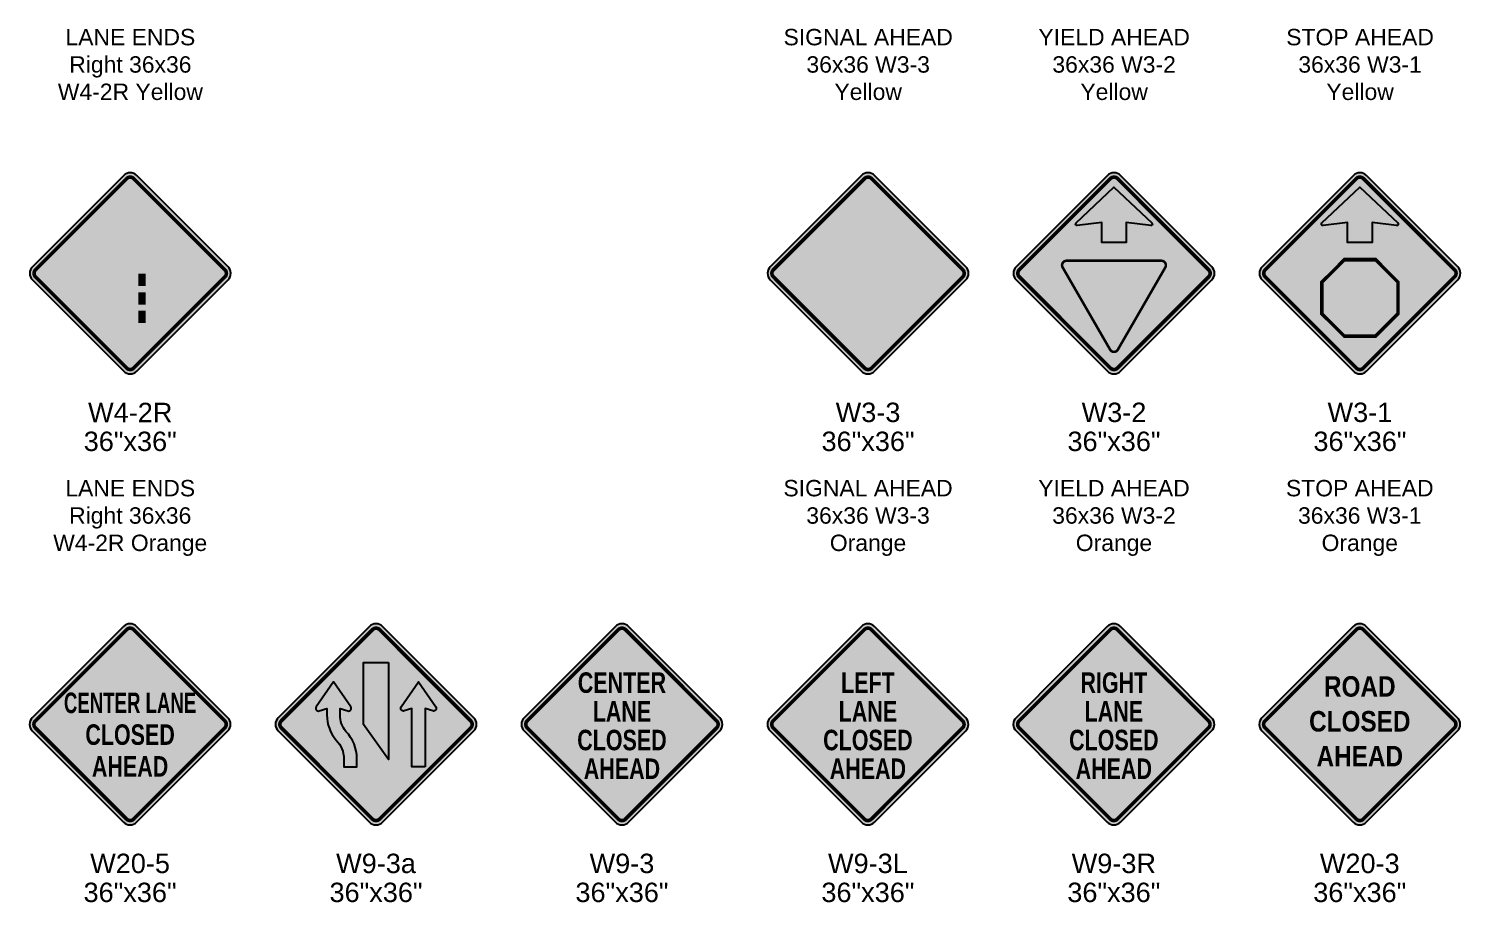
# Model space of a CAD drawing. Header units: inches. Extents: x -32 to 2634, y 197 to 1831.
# Drawn here: x 275.2 to 624.7, y 1411.1 to 1624.2 of the extents above; entities that cross this region are included whole.
import ezdxf
from ezdxf.enums import TextEntityAlignment as Align

# ---------------------------------------------------------------- set-up
doc = ezdxf.new("R2010")
doc.units = ezdxf.units.IN
doc.header["$MEASUREMENT"] = 0
doc.styles.add('ARIAL', font='arial.ttf')
doc.styles.add('ARIAL BOLD', font='arialbd.ttf')
doc.styles.get("Standard").update_dxf_attribs({"font": 'arial.ttf'})

# ---------------------------------------------------------------- blocks, each defined once
blk = doc.blocks.new('CENTER LANE CLOSED 36x36 W9-3a Orange')
h = blk.add_hatch(color=30)
edge = h.paths.add_edge_path()
edge.add_line((1.590990257669546, 0.6590097423302268), (23.86485386504592, 22.93287334970671))
edge.add_arc((22.27386360737592, 24.52386360737626), 2.250000000000059, 315.0000000000082, 404.9999999999918)
edge.add_line((23.86485386504592, 26.1148538650458), (1.590990257669546, 48.38871747242229))
edge.add_arc((0, 46.79772721475285), 2.249999999999657, 44.99999999999795, 135.000000000002)
edge.add_line((-1.590990257669546, 48.38871747242229), (-23.86485386504592, 26.11485386504603))
edge.add_arc((-22.27386360737682, 24.52386360737626), 2.249999999999576, 134.9999999999877, 225.0000000000123)
edge.add_line((-23.86485386504592, 22.93287334970648), (-1.590990257669546, 0.6590097423302268))
edge.add_arc((0, 2.249999999999659), 2.249999999999657, 224.999999999998, 315.000000000002)
at = {"true_color": 0x000000}
h = blk.add_hatch(color=18, dxfattribs=at)
h.paths.add_polyline_path([(-3.061999999999898, 39.5748636073763), (-3.061999999999898, 24.52386360737626), (3.061999999999898, 15.95786360737623), (3.061999999999898, 39.5748636073763)])
edge = h.paths.add_edge_path()
edge.add_line((-5.527395591131608, 6.837002018762519), (-5.527395591131608, 1.896043810152491))
h = blk.add_hatch(color=18, dxfattribs=at)
edge = h.paths.add_edge_path()
edge.add_line((-8.772076923077293, 28.40068232776014), (-6.876351771262762, 27.7940020828305))
edge.add_arc((-6.678740384615594, 28.41148860737621), 0.6483362307693114, 252.2540070215367, 394.6386028875568)
edge.add_line((-6.14531941775067, 28.7800017553601), (-10.36700000000019, 34.89086360737622))
edge.add_line((-10.36700000000019, 34.89086360737622), (-14.58868058224971, 28.78000175535988))
edge.add_arc((-14.05525961538478, 28.41148860737633), 0.648336230769078, 145.361397112468, 287.7459929784663)
edge.add_line((-13.85764822873762, 27.79400208283073), (-11.96192307692309, 28.40068232776014))
edge.add_line((-11.96192307692309, 28.40068232776014), (-11.96192307692309, 26.80575925083701))
edge.add_arc((-2.392384615392984, 26.80575925086339), 9.569538461530101, 180.0000000001579, 219.9568425604261)
edge.add_arc((-14.24036991486628, 16.15051745353014), 6.379692307692435, 0, 44.98045473808838, ccw=False)
edge.add_line((-7.860677607173784, 16.15051745353014), (-7.860677607173784, 14.15686360737629))
edge.add_line((-7.860677607173784, 14.15686360737629), (-4.670831453327537, 14.15686360737629))
edge.add_line((-4.670831453327537, 14.15686360737629), (-4.670831453327537, 16.15051745353014))
edge.add_arc((-14.24036991486355, 16.15051745353048), 9.569538461536013, 359.999999999998, 403.9751139481581)
edge.add_arc((-2.392384615397077, 26.80575925087874), 6.379692307680706, 180.0000000003747, 218.9515017723385, ccw=False)
edge.add_line((-8.772076923077748, 26.80575925083701), (-8.772076923077293, 28.40068232776014))
edge = h.paths.add_edge_path()
edge.add_line((-5.527395591131608, 6.837002018762519), (-5.527395591131608, 1.896043810152491))
h = blk.add_hatch(color=18, dxfattribs=at)
edge = h.paths.add_edge_path()
edge.add_line((11.96192307692309, 14.15686360737629), (11.96192307692309, 28.40068232776014))
edge.add_line((11.96192307692309, 28.40068232776014), (13.85764822873762, 27.79400208283062))
edge.add_arc((14.05525961538478, 28.41148860737621), 0.6483362307692031, 252.2540070215337, 394.6386028875403)
edge.add_line((14.58868058224971, 28.78000175535988), (10.36700000000019, 34.89086360737622))
edge.add_line((10.36700000000019, 34.89086360737622), (6.145319417750216, 28.78000175535988))
edge.add_arc((6.678740384616049, 28.41148860737655), 0.648336230769697, 145.3613971125301, 287.745992978422)
edge.add_line((6.876351771262762, 27.79400208283073), (8.772076923076838, 28.40068232776014))
edge.add_line((8.772076923076838, 28.40068232776014), (8.772076923076838, 14.15686360737629))
edge.add_line((8.772076923076838, 14.15686360737629), (11.96192307692309, 14.15686360737629))
at = {"color": 30}
blk.add_lwpolyline([(-1.590990257669546, 48.38871747242229), (-12.72792206135796, 37.2517856687341), (-23.86485386504614, 26.11485386504603, 0.4142135623730963), (-23.86485386504614, 22.93287334970648), (-12.72792206135796, 11.7959415460183), (-1.590990257669546, 0.6590097423302268, 0.4142135623730937), (1.590990257669546, 0.6590097423303405), (12.72792206135773, 11.79594154601841), (23.86485386504592, 22.93287334970671, 0.4142135623730937), (23.86485386504592, 26.1148538650458), (12.72792206135773, 37.25178566873399), (1.590990257669546, 48.38871747242229, 0.4142135623730963)], format="xyb", close=True, dxfattribs=at)
at = {"color": 18, "true_color": 0x000000, "const_width": 0.875}
blk.add_lwpolyline([(0.8396893026588259, 1.410310697340833), (23.1135529100352, 23.68417430471743, 0.4142135623730984), (23.1135529100352, 25.3635529100352), (0.8396893026588259, 47.63741651741157, 0.4142135623730983), (-0.8396893026588259, 47.63741651741168), (-23.1135529100352, 25.36355291003531, 0.4142135623730983), (-23.1135529100352, 23.6841743047172), (-0.8396893026588259, 1.410310697340947, 0.4142135623730983)], format="xyb", close=True, dxfattribs=at)
at = {"color": 18, "true_color": 0x000000}
blk.add_lwpolyline([(3.061999999999898, 39.5748636073763), (3.061999999999898, 15.95786360737623), (-3.061999999999898, 24.52386360737626), (-3.061999999999898, 39.5748636073763)], close=True, dxfattribs=at)
for points in [[(-8.772076923077293, 28.40068232776014), (-8.772076923077293, 28.40068232776014), (-6.876351771262762, 27.7940020828305, 0.7158280242537259), (-6.14531941775067, 28.78000175535988), (-10.36700000000019, 34.89086360737622), (-14.58868058224971, 28.78000175535988, 0.7158280242537263), (-13.85764822873762, 27.7940020828305), (-11.96192307692309, 28.40068232776014), (-11.96192307692309, 28.40068232776014), (-11.96192307692309, 26.80575925083701, 0.1761328225178974), (-9.727707608823948, 20.66010200783819, -0.1988237122996807), (-7.860677607173784, 16.15051745353014), (-7.860677607173784, 14.15686360737629), (-6.265754530250888, 14.15686360737629), (-4.670831453327537, 14.15686360737629), (-4.670831453327537, 16.15051745353014, 0.1942676228530592), (-7.353733353267671, 22.79508690800355, -0.1716135732016003), (-8.772076923077293, 26.80575925083701)], [(11.96192307692309, 14.15686360737629), (8.772076923076838, 14.15686360737629), (8.772076923076838, 28.40068232776014), (6.876351771262762, 27.7940020828305, -0.7158280242538267), (6.145319417750216, 28.78000175535988), (10.36700000000019, 34.89086360737622), (14.58868058224971, 28.78000175535988, -0.7158280242538267), (13.85764822873762, 27.79400208283062), (11.96192307692309, 28.40068232776014)]]:
    blk.add_lwpolyline(points, format="xyb", close=True, dxfattribs=at)
at = {"style": 'ARIAL'}
for tag, p in [('SIGN_NO.', (0, -9.37959391813365)), ('SIGN_DIM', (0, -16.44777537605569))]:
    blk.add_attdef(tag, text='', height=4.731999999999842, dxfattribs=at).set_placement(p, align=Align.MIDDLE)
blk = doc.blocks.new('STOP AHEAD 36x36 W3-1 Orange')
h = blk.add_hatch(color=30)
edge = h.paths.add_edge_path()
edge.add_line((1.590990257669546, 0.6590097423302268), (23.86485386504592, 22.93287334970671))
edge.add_arc((22.27386360737592, 24.52386360737626), 2.250000000000059, 315.0000000000082, 404.9999999999918)
edge.add_line((23.86485386504592, 26.1148538650458), (1.590990257669546, 48.38871747242229))
edge.add_arc((0, 46.79772721475285), 2.249999999999657, 44.99999999999795, 135.000000000002)
edge.add_line((-1.590990257669546, 48.38871747242229), (-23.86485386504592, 26.11485386504603))
edge.add_arc((-22.27386360737682, 24.52386360737626), 2.249999999999576, 134.9999999999877, 225.0000000000123)
edge.add_line((-23.86485386504592, 22.93287334970648), (-1.590990257669546, 0.6590097423302268))
edge.add_arc((0, 2.249999999999659), 2.249999999999657, 224.999999999998, 315.000000000002)
at = {"true_color": 0x000000}
h = blk.add_hatch(color=18, dxfattribs=at)
edge = h.paths.add_edge_path()
edge.add_line((-3, 32.02386360737626), (3, 32.02386360737626))
edge.add_line((3, 32.02386360737626), (3, 36.89788576999683))
edge.add_line((3, 36.89788576999683), (8.95336756185634, 36.15177434965324))
edge.add_arc((8.999999999999545, 36.52386360737614), 0.3749999999999499, 262.8565963837111, 406.6883374146492)
edge.add_line((9.25723742896389, 36.79672603634026), (0, 45.52386360737626))
edge.add_line((0, 45.52386360737626), (-9.25723742896389, 36.79672603634015))
edge.add_arc((-8.99999999999909, 36.5238636073766), 0.3750000000004109, 133.3116625854609, 277.1434036162114)
edge.add_line((-8.95336756185634, 36.15177434965324), (-3, 36.89788576999683))
edge.add_line((-3, 36.89788576999683), (-3, 32.02386360737626))
blk.add_hatch(color=1).paths.add_polyline_path([(0, 9.64886360737637), (3.676145366061064, 9.64886360737637), (8.875, 14.84771824131519), (8.875, 22.20000897343766), (3.676145366061064, 27.39886360737614), (-3.676145366061519, 27.39886360737626), (-8.875, 22.20000897343766), (-8.875, 14.84771824131519), (-3.676145366061519, 9.648863607376484)])
at = {"color": 30}
blk.add_lwpolyline([(-1.590990257669546, 48.38871747242229), (-12.72792206135796, 37.2517856687341), (-23.86485386504614, 26.11485386504603, 0.4142135623730963), (-23.86485386504614, 22.93287334970648), (-12.72792206135796, 11.7959415460183), (-1.590990257669546, 0.6590097423302268, 0.4142135623730937), (1.590990257669546, 0.6590097423303405), (12.72792206135773, 11.79594154601841), (23.86485386504592, 22.93287334970671, 0.4142135623730937), (23.86485386504592, 26.1148538650458), (12.72792206135773, 37.25178566873399), (1.590990257669546, 48.38871747242229, 0.4142135623730963)], format="xyb", close=True, dxfattribs=at)
at = {"color": 18, "true_color": 0x000000, "const_width": 0.875}
blk.add_lwpolyline([(0.8396893026588259, 1.410310697340833), (23.1135529100352, 23.68417430471743, 0.4142135623730984), (23.1135529100352, 25.3635529100352), (0.8396893026588259, 47.63741651741157, 0.4142135623730983), (-0.8396893026588259, 47.63741651741168), (-23.1135529100352, 25.36355291003531, 0.4142135623730983), (-23.1135529100352, 23.6841743047172), (-0.8396893026588259, 1.410310697340947, 0.4142135623730983)], format="xyb", close=True, dxfattribs=at)
at = {"color": 18, "true_color": 0x000000}
blk.add_lwpolyline([(9.25723742896389, 36.79672603634015, -0.7254214165359103), (8.95336756185634, 36.15177434965324), (3, 36.89788576999683), (3, 32.02386360737626), (0, 32.02386360737626), (-3, 32.02386360737626), (-3, 36.89788576999683), (-8.95336756185634, 36.15177434965324, -0.7254214165359103), (-9.25723742896389, 36.79672603634015), (0, 45.52386360737626)], format="xyb", close=True, dxfattribs=at)
blk.add_lwpolyline([(0, 9.02386360737637), (3.935028842543943, 9.02386360737637), (6.717514421271972, 11.80634918610428), (9.5, 14.58883476483209), (9.5, 18.52386360737637), (9.5, 22.45889244992077), (6.717514421271972, 25.24137802864846), (3.935028842543943, 28.02386360737626), (0, 28.02386360737626), (-3.935028842544398, 28.02386360737626), (-6.717514421271972, 25.24137802864846), (-9.5, 22.45889244992077), (-9.5, 18.52386360737637), (-9.5, 14.58883476483209), (-6.717514421271972, 11.80634918610428), (-3.935028842544398, 9.02386360737637)], close=True)
at = {"color": 7, "true_color": 0xffffff, "const_width": 0.625}
blk.add_lwpolyline([(0, 9.33636360737637), (3.805587104302504, 9.33636360737637), (6.496543552151252, 12.027320055225), (9.1875, 14.71827650307364), (9.1875, 18.52386360737637), (9.1875, 22.32945071167921), (6.496543552151252, 25.02040715952762), (3.805587104302504, 27.71136360737614), (0, 27.71136360737626), (-3.805587104302958, 27.71136360737626), (-6.496543552151252, 25.02040715952774), (-9.1875, 22.32945071167921), (-9.1875, 18.52386360737637), (-9.1875, 14.71827650307364), (-6.496543552151252, 12.02732005522512), (-3.805587104302958, 9.33636360737637)], close=True, dxfattribs=at)
at = {"style": 'ARIAL'}
for tag, p in [('SIGN_NO.', (0, -9.37959391813365)), ('SIGN_DIM', (0, -16.44777537605569))]:
    blk.add_attdef(tag, text='', height=4.731999999999842, dxfattribs=at).set_placement(p, align=Align.MIDDLE)
blk = doc.blocks.new('YEILD AHEAD 36x36 W3-2 Orange')
h = blk.add_hatch(color=30)
edge = h.paths.add_edge_path()
edge.add_line((1.590990257669546, 0.6590097423302268), (23.86485386504592, 22.93287334970671))
edge.add_arc((22.27386360737592, 24.52386360737626), 2.250000000000059, 315.0000000000082, 404.9999999999918)
edge.add_line((23.86485386504592, 26.1148538650458), (1.590990257669546, 48.38871747242229))
edge.add_arc((0, 46.79772721475285), 2.249999999999657, 44.99999999999795, 135.000000000002)
edge.add_line((-1.590990257669546, 48.38871747242229), (-23.86485386504592, 26.11485386504603))
edge.add_arc((-22.27386360737682, 24.52386360737626), 2.249999999999576, 134.9999999999877, 225.0000000000123)
edge.add_line((-23.86485386504592, 22.93287334970648), (-1.590990257669546, 0.6590097423302268))
edge.add_arc((0, 2.249999999999659), 2.249999999999657, 224.999999999998, 315.000000000002)
at = {"true_color": 0x000000}
h = blk.add_hatch(color=18, dxfattribs=at)
edge = h.paths.add_edge_path()
edge.add_line((-3, 32.02386360737626), (3, 32.02386360737626))
edge.add_line((3, 32.02386360737626), (3, 36.89788576999683))
edge.add_line((3, 36.89788576999683), (8.95336756185634, 36.15177434965324))
edge.add_arc((8.999999999999545, 36.52386360737614), 0.3749999999999499, 262.8565963837111, 406.6883374146492)
edge.add_line((9.25723742896389, 36.79672603634026), (0, 45.52386360737626))
edge.add_line((0, 45.52386360737626), (-9.25723742896389, 36.79672603634015))
edge.add_arc((-8.99999999999909, 36.5238636073766), 0.3750000000004109, 133.3116625854609, 277.1434036162114)
edge.add_line((-8.95336756185634, 36.15177434965324), (-3, 36.89788576999683))
edge.add_line((-3, 36.89788576999683), (-3, 32.02386360737626))
h = blk.add_hatch(color=1)
edge = h.paths.add_edge_path()
edge.add_line((0.6711696879328883, 6.062652301411958), (12.24629855733701, 26.11136360737646))
edge.add_arc((11.57512886940458, 26.49886360737651), 0.7749999999995842, 329.9999999999783, 450.0000000000673)
edge.add_line((11.57512886940367, 27.27386360737614), (-11.57512886940367, 27.27386360737626))
edge.add_arc((-11.57512886940322, 26.49886360737639), 0.7749999999998636, 90.00000000003362, 209.9999999999903)
edge.add_line((-12.2462985573361, 26.11136360737657), (-0.6711696879328883, 6.062652301411958))
edge.add_arc((0, 6.450152301412231), 0.7750000000000917, 210.0000000000194, 329.9999999999806)
edge = h.paths.add_edge_path(flags=16)
edge.add_line((-5.123239611208646, 23.52386360737626), (5.123239611209556, 23.52386360737614))
edge.add_arc((5.12323961121001, 22.77386360737626), 0.7499999999998863, -30.00000000002541, 90.00000000003467, ccw=False)
edge.add_line((5.772758664048069, 22.39886360737603), (0.6495190528385137, 13.52515230141228))
edge.add_arc((0, 13.90015230141273), 0.7500000000003874, 210.0000000000155, 329.999999999977, ccw=False)
edge.add_line((-0.6495190528385137, 13.52515230141239), (-5.77275866404716, 22.39886360737614))
edge.add_arc((-5.123239611208646, 22.77386360737603), 0.7500000000001031, 90, 209.9999999999854, ccw=False)
at = {"true_color": 0xffffff}
h = blk.add_hatch(color=7, dxfattribs=at)
edge = h.paths.add_edge_path()
edge.add_line((5.123239611209556, 23.52386360737592), (-5.123239611208646, 23.52386360737626))
edge.add_arc((-5.123239611208646, 22.77386360737603), 0.7500000000002274, 90, 209.9999999999854)
edge.add_line((-5.77275866404716, 22.39886360737614), (-0.6495190528385137, 13.52515230141239))
edge.add_arc((0, 13.90015230141273), 0.7500000000003305, 210.0000000000155, 329.999999999977)
edge.add_line((0.6495190528385137, 13.52515230141228), (5.772758664048069, 22.39886360737603))
edge.add_arc((5.12323961121001, 22.77386360737603), 0.7499999999997662, 329.9999999999897, 450.0000000000347)
at = {"color": 30}
blk.add_lwpolyline([(-1.590990257669546, 48.38871747242229), (-12.72792206135796, 37.2517856687341), (-23.86485386504614, 26.11485386504603, 0.4142135623730963), (-23.86485386504614, 22.93287334970648), (-12.72792206135796, 11.7959415460183), (-1.590990257669546, 0.6590097423302268, 0.4142135623730937), (1.590990257669546, 0.6590097423303405), (12.72792206135773, 11.79594154601841), (23.86485386504592, 22.93287334970671, 0.4142135623730937), (23.86485386504592, 26.1148538650458), (12.72792206135773, 37.25178566873399), (1.590990257669546, 48.38871747242229, 0.4142135623730963)], format="xyb", close=True, dxfattribs=at)
at = {"color": 18, "true_color": 0x000000, "const_width": 0.875}
blk.add_lwpolyline([(0.8396893026588259, 1.410310697340833), (23.1135529100352, 23.68417430471743, 0.4142135623730984), (23.1135529100352, 25.3635529100352), (0.8396893026588259, 47.63741651741157, 0.4142135623730983), (-0.8396893026588259, 47.63741651741168), (-23.1135529100352, 25.36355291003531, 0.4142135623730983), (-23.1135529100352, 23.6841743047172), (-0.8396893026588259, 1.410310697340947, 0.4142135623730983)], format="xyb", close=True, dxfattribs=at)
at = {"color": 18, "true_color": 0x000000}
blk.add_lwpolyline([(9.25723742896389, 36.79672603634015, -0.7254214165359103), (8.95336756185634, 36.15177434965324), (3, 36.89788576999683), (3, 32.02386360737626), (0, 32.02386360737626), (-3, 32.02386360737626), (-3, 36.89788576999683), (-8.95336756185634, 36.15177434965324, -0.7254214165359103), (-9.25723742896389, 36.79672603634015), (0, 45.52386360737626)], format="xyb", close=True, dxfattribs=at)
at = {"color": 7, "true_color": 0xffffff, "const_width": 0.625}
blk.add_lwpolyline([(11.57512886940367, 27.58636360737637), (-11.57512886940367, 27.58636360737626, 0.5773502691895768), (-12.51693149601897, 25.95511360737646), (-0.941802626615754, 5.906402301411958, 0.5773502691893666), (0.9418026266152992, 5.906402301411958), (12.51693149601942, 25.95511360737646, 0.5773502691895738)], format="xyb", close=True, dxfattribs=at)
at = {"style": 'ARIAL'}
for tag, p in [('SIGN_NO.', (0, -9.37959391813365)), ('SIGN_DIM', (0, -16.44777537605569))]:
    blk.add_attdef(tag, text='', height=4.731999999999842, dxfattribs=at).set_placement(p, align=Align.MIDDLE)
blk = doc.blocks.new('SIGNAL AHEAD 36x36 W3-3 Orange')
h = blk.add_hatch(color=30)
edge = h.paths.add_edge_path()
edge.add_line((1.590990257669546, 0.6590097423302268), (23.86485386504592, 22.93287334970671))
edge.add_arc((22.27386360737592, 24.52386360737626), 2.250000000000059, 315.0000000000082, 404.9999999999918)
edge.add_line((23.86485386504592, 26.1148538650458), (1.590990257669546, 48.38871747242229))
edge.add_arc((0, 46.79772721475285), 2.249999999999657, 44.99999999999795, 135.000000000002)
edge.add_line((-1.590990257669546, 48.38871747242229), (-23.86485386504592, 26.11485386504603))
edge.add_arc((-22.27386360737682, 24.52386360737626), 2.249999999999576, 134.9999999999877, 225.0000000000123)
edge.add_line((-23.86485386504592, 22.93287334970648), (-1.590990257669546, 0.6590097423302268))
edge.add_arc((0, 2.249999999999659), 2.249999999999657, 224.999999999998, 315.000000000002)
at = {"true_color": 0x000000}
h = blk.add_hatch(color=18, dxfattribs=at)
h.paths.add_polyline_path([(5.75, 8.773863607376256), (5.75, 40.27386360737626), (-5.75, 40.27386360737626), (-5.75, 8.773863607376256)])
edge = h.paths.add_edge_path(flags=16)
edge.add_arc((0, 34.52386360737626), 4.24999999999993, -106.09704828944598, 191.4591559026167, ccw=False)
edge.add_arc((0, 34.52386360737626), 4.249999999999975, 191.4591559026167, 253.90295171055402, ccw=False)
edge = h.paths.add_edge_path(flags=16)
edge.add_arc((4.547473508864641e-13, 24.52386360737614), 4.250000000000353, -128.18629156156572, 191.459155902614, ccw=False)
edge.add_arc((4.547473508864641e-13, 24.52386360737614), 4.25000000000023, 191.459155902614, 231.8137084384343, ccw=False)
edge = h.paths.add_edge_path(flags=16)
edge.add_arc((0, 14.52386360737637), 4.249999999999908, -222.69008226057917, 11.45915590261518, ccw=False)
edge.add_arc((0, 14.52386360737637), 4.249999999999933, 11.45915590261518, 137.3099177394209, ccw=False)
h = blk.add_hatch(color=1)
edge = h.paths.add_edge_path()
edge.add_arc((0, 34.52386360737637), 4.249999999999908, 11.45915590261519, 191.9343765797104)
edge.add_arc((0, 34.52386360737637), 4.2499999999999, 191.9343765797104, 371.4591559026152)
h = blk.add_hatch(color=2)
edge = h.paths.add_edge_path()
edge.add_arc((0, 24.52386360737626), 4.24999999999993, 11.45915590261669, 231.7961770076287)
edge.add_arc((0, 24.52386360737626), 4.249999999999851, 231.7961770076287, 371.4591559026167)
h = blk.add_hatch(color=3)
edge = h.paths.add_edge_path()
edge.add_arc((0, 14.52386360737626), 4.24999999999993, 11.45915590261669, 208.3658679376274)
edge.add_arc((0, 14.52386360737626), 4.24999999999999, 208.3658679376274, 371.4591559026167)
at = {"color": 30}
blk.add_lwpolyline([(-1.590990257669546, 48.38871747242229), (-12.72792206135796, 37.2517856687341), (-23.86485386504614, 26.11485386504603, 0.4142135623730963), (-23.86485386504614, 22.93287334970648), (-12.72792206135796, 11.7959415460183), (-1.590990257669546, 0.6590097423302268, 0.4142135623730937), (1.590990257669546, 0.6590097423303405), (12.72792206135773, 11.79594154601841), (23.86485386504592, 22.93287334970671, 0.4142135623730937), (23.86485386504592, 26.1148538650458), (12.72792206135773, 37.25178566873399), (1.590990257669546, 48.38871747242229, 0.4142135623730963)], format="xyb", close=True, dxfattribs=at)
at = {"color": 18, "true_color": 0x000000, "const_width": 0.875}
blk.add_lwpolyline([(0.8396893026588259, 1.410310697340833), (23.1135529100352, 23.68417430471743, 0.4142135623730984), (23.1135529100352, 25.3635529100352), (0.8396893026588259, 47.63741651741157, 0.4142135623730983), (-0.8396893026588259, 47.63741651741168), (-23.1135529100352, 25.36355291003531, 0.4142135623730983), (-23.1135529100352, 23.6841743047172), (-0.8396893026588259, 1.410310697340947, 0.4142135623730983)], format="xyb", close=True, dxfattribs=at)
at = {"style": 'ARIAL'}
for tag, p in [('SIGN_NO.', (0, -9.37959391813365)), ('SIGN_DIM', (0, -16.44777537605569))]:
    blk.add_attdef(tag, text='', height=4.731999999999842, dxfattribs=at).set_placement(p, align=Align.MIDDLE)
blk = doc.blocks.new('LANE ENDS Right 36x36 W4-2R Orange')
h = blk.add_hatch(color=30)
edge = h.paths.add_edge_path()
edge.add_line((1.590990257669546, 0.6590097423302268), (23.86485386504592, 22.93287334970671))
edge.add_arc((22.27386360737592, 24.52386360737626), 2.250000000000059, 315.0000000000082, 404.9999999999918)
edge.add_line((23.86485386504592, 26.1148538650458), (1.590990257669546, 48.38871747242229))
edge.add_arc((0, 46.79772721475285), 2.249999999999657, 44.99999999999795, 135.000000000002)
edge.add_line((-1.590990257669546, 48.38871747242229), (-23.86485386504592, 26.11485386504603))
edge.add_arc((-22.27386360737682, 24.52386360737626), 2.249999999999576, 134.9999999999877, 225.0000000000123)
edge.add_line((-23.86485386504592, 22.93287334970648), (-1.590990257669546, 0.6590097423302268))
edge.add_arc((0, 2.249999999999659), 2.249999999999657, 224.999999999998, 315.000000000002)
at = {"true_color": 0x000000}
for points in [[(-9, 36.52386360737626), (-9, 12.4154160279212), (-5, 12.4154160279212), (-5, 36.52386360737626)], [(5, 30.18071785686868), (5, 36.52386360737626), (1, 36.52386360737626), (1, 28.52386360737626), (5, 24.52386360737626), (5, 12.4154160279212), (9, 12.4154160279212), (9, 26.18071785686868)], [(2, 24.4154160279212), (2, 21.4154160279212), (3.75, 21.4154160279212), (3.75, 24.4154160279212)], [(2, 19.9154160279212), (2, 16.9154160279212), (3.75, 16.9154160279212), (3.75, 19.9154160279212)], [(3.75, 12.4154160279212), (3.75, 15.4154160279212), (2, 15.4154160279212), (2, 12.4154160279212)]]:
    blk.add_hatch(color=18, dxfattribs=at).paths.add_polyline_path(points)
at = {"color": 30}
blk.add_lwpolyline([(-1.590990257669546, 48.38871747242229), (-12.72792206135796, 37.2517856687341), (-23.86485386504614, 26.11485386504603, 0.4142135623730963), (-23.86485386504614, 22.93287334970648), (-12.72792206135796, 11.7959415460183), (-1.590990257669546, 0.6590097423302268, 0.4142135623730937), (1.590990257669546, 0.6590097423303405), (12.72792206135773, 11.79594154601841), (23.86485386504592, 22.93287334970671, 0.4142135623730937), (23.86485386504592, 26.1148538650458), (12.72792206135773, 37.25178566873399), (1.590990257669546, 48.38871747242229, 0.4142135623730963)], format="xyb", close=True, dxfattribs=at)
at = {"color": 18, "true_color": 0x000000, "const_width": 0.875}
blk.add_lwpolyline([(0.8396893026588259, 1.410310697340833), (23.1135529100352, 23.68417430471743, 0.4142135623730984), (23.1135529100352, 25.3635529100352), (0.8396893026588259, 47.63741651741157, 0.4142135623730983), (-0.8396893026588259, 47.63741651741168), (-23.1135529100352, 25.36355291003531, 0.4142135623730983), (-23.1135529100352, 23.6841743047172), (-0.8396893026588259, 1.410310697340947, 0.4142135623730983)], format="xyb", close=True, dxfattribs=at)
at = {"style": 'ARIAL'}
for tag, p in [('SIGN_NO.', (0, -9.37959391813365)), ('SIGN_DIM', (0, -16.44777537605569))]:
    blk.add_attdef(tag, text='', height=4.731999999999842, dxfattribs=at).set_placement(p, align=Align.MIDDLE)
blk = doc.blocks.new('CENTER LANE CLOSED AHEAD 36x36 W20-5 Orange')
h = blk.add_hatch(color=30)
edge = h.paths.add_edge_path()
edge.add_line((1.590990257669546, 0.6590097423302268), (23.86485386504592, 22.93287334970671))
edge.add_arc((22.27386360737592, 24.52386360737626), 2.250000000000059, 315.0000000000082, 404.9999999999918)
edge.add_line((23.86485386504592, 26.1148538650458), (1.590990257669546, 48.38871747242229))
edge.add_arc((0, 46.79772721475285), 2.249999999999657, 44.99999999999795, 135.000000000002)
edge.add_line((-1.590990257669546, 48.38871747242229), (-23.86485386504592, 26.11485386504603))
edge.add_arc((-22.27386360737682, 24.52386360737626), 2.249999999999576, 134.9999999999877, 225.0000000000123)
edge.add_line((-23.86485386504592, 22.93287334970648), (-1.590990257669546, 0.6590097423302268))
edge.add_arc((0, 2.249999999999659), 2.249999999999657, 224.999999999998, 315.000000000002)
at = {"color": 30}
blk.add_lwpolyline([(-1.590990257669546, 48.38871747242229), (-12.72792206135796, 37.2517856687341), (-23.86485386504614, 26.11485386504603, 0.4142135623730963), (-23.86485386504614, 22.93287334970648), (-12.72792206135796, 11.7959415460183), (-1.590990257669546, 0.6590097423302268, 0.4142135623730937), (1.590990257669546, 0.6590097423303405), (12.72792206135773, 11.79594154601841), (23.86485386504592, 22.93287334970671, 0.4142135623730937), (23.86485386504592, 26.1148538650458), (12.72792206135773, 37.25178566873399), (1.590990257669546, 48.38871747242229, 0.4142135623730963)], format="xyb", close=True, dxfattribs=at)
at = {"color": 18, "true_color": 0x000000, "const_width": 0.875}
blk.add_lwpolyline([(0.8396893026588259, 1.410310697340833), (23.1135529100352, 23.68417430471743, 0.4142135623730984), (23.1135529100352, 25.3635529100352), (0.8396893026588259, 47.63741651741157, 0.4142135623730983), (-0.8396893026588259, 47.63741651741168), (-23.1135529100352, 25.36355291003531, 0.4142135623730983), (-23.1135529100352, 23.6841743047172), (-0.8396893026588259, 1.410310697340947, 0.4142135623730983)], format="xyb", close=True, dxfattribs=at)
at = {"color": 18, "true_color": 0x000000, "style": 'ARIAL BOLD'}
for s, width, p in [('CENTER LANE', 0.65, (0, 27.27386360737626)), ('CLOSED', 0.75, (0, 19.52386360737626)), ('AHEAD', 0.75, (0, 11.77386360737626))]:
    blk.add_text(s, height=5, dxfattribs=dict(at, width=width)).set_placement(p, align=Align.CENTER)
at = {"style": 'ARIAL'}
for tag, p in [('SIGN_NO.', (0, -9.37959391813365)), ('SIGN_DIM', (0, -16.44777537605569))]:
    blk.add_attdef(tag, text='', height=4.731999999999842, dxfattribs=at).set_placement(p, align=Align.MIDDLE)
blk = doc.blocks.new('CENTER LANE CLOSED AHEAD 36x36 W9-3 Orange')
h = blk.add_hatch(color=30)
edge = h.paths.add_edge_path()
edge.add_line((1.590990257669546, 0.6590097423302268), (23.86485386504592, 22.93287334970671))
edge.add_arc((22.27386360737592, 24.52386360737626), 2.250000000000059, 315.0000000000082, 404.9999999999918)
edge.add_line((23.86485386504592, 26.1148538650458), (1.590990257669546, 48.38871747242229))
edge.add_arc((0, 46.79772721475285), 2.249999999999657, 44.99999999999795, 135.000000000002)
edge.add_line((-1.590990257669546, 48.38871747242229), (-23.86485386504592, 26.11485386504603))
edge.add_arc((-22.27386360737682, 24.52386360737626), 2.249999999999576, 134.9999999999877, 225.0000000000123)
edge.add_line((-23.86485386504592, 22.93287334970648), (-1.590990257669546, 0.6590097423302268))
edge.add_arc((0, 2.249999999999659), 2.249999999999657, 224.999999999998, 315.000000000002)
at = {"color": 30}
blk.add_lwpolyline([(-1.590990257669546, 48.38871747242229), (-12.72792206135796, 37.2517856687341), (-23.86485386504614, 26.11485386504603, 0.4142135623730963), (-23.86485386504614, 22.93287334970648), (-12.72792206135796, 11.7959415460183), (-1.590990257669546, 0.6590097423302268, 0.4142135623730937), (1.590990257669546, 0.6590097423303405), (12.72792206135773, 11.79594154601841), (23.86485386504592, 22.93287334970671, 0.4142135623730937), (23.86485386504592, 26.1148538650458), (12.72792206135773, 37.25178566873399), (1.590990257669546, 48.38871747242229, 0.4142135623730963)], format="xyb", close=True, dxfattribs=at)
at = {"color": 18, "true_color": 0x000000, "const_width": 0.875}
blk.add_lwpolyline([(0.8396893026588259, 1.410310697340833), (23.1135529100352, 23.68417430471743, 0.4142135623730984), (23.1135529100352, 25.3635529100352), (0.8396893026588259, 47.63741651741157, 0.4142135623730983), (-0.8396893026588259, 47.63741651741168), (-23.1135529100352, 25.36355291003531, 0.4142135623730983), (-23.1135529100352, 23.6841743047172), (-0.8396893026588259, 1.410310697340947, 0.4142135623730983)], format="xyb", close=True, dxfattribs=at)
at = {"color": 18, "true_color": 0x000000, "style": 'ARIAL BOLD', "width": 0.75}
for s, p in [('CENTER', (0, 32.20386360737621)), ('LANE', (0, 25.20386360737621)), ('CLOSED', (0, 18.20386360737621)), ('AHEAD', (0, 11.20386360737621))]:
    blk.add_text(s, height=5, dxfattribs=at).set_placement(p, align=Align.CENTER)
at = {"style": 'ARIAL'}
for tag, p in [('SIGN_NO.', (0, -9.37959391813365)), ('SIGN_DIM', (0, -16.44777537605569))]:
    blk.add_attdef(tag, text='', height=4.731999999999842, dxfattribs=at).set_placement(p, align=Align.MIDDLE)
blk = doc.blocks.new('LEFT LANE CLOSED AHEAD 36x36 W9-3L Orange')
h = blk.add_hatch(color=30)
edge = h.paths.add_edge_path()
edge.add_line((1.590990257669546, 0.6590097423302268), (23.86485386504592, 22.93287334970671))
edge.add_arc((22.27386360737592, 24.52386360737626), 2.250000000000059, 315.0000000000082, 404.9999999999918)
edge.add_line((23.86485386504592, 26.1148538650458), (1.590990257669546, 48.38871747242229))
edge.add_arc((0, 46.79772721475285), 2.249999999999657, 44.99999999999795, 135.000000000002)
edge.add_line((-1.590990257669546, 48.38871747242229), (-23.86485386504592, 26.11485386504603))
edge.add_arc((-22.27386360737682, 24.52386360737626), 2.249999999999576, 134.9999999999877, 225.0000000000123)
edge.add_line((-23.86485386504592, 22.93287334970648), (-1.590990257669546, 0.6590097423302268))
edge.add_arc((0, 2.249999999999659), 2.249999999999657, 224.999999999998, 315.000000000002)
at = {"color": 30}
blk.add_lwpolyline([(-1.590990257669546, 48.38871747242229), (-12.72792206135796, 37.2517856687341), (-23.86485386504614, 26.11485386504603, 0.4142135623730963), (-23.86485386504614, 22.93287334970648), (-12.72792206135796, 11.7959415460183), (-1.590990257669546, 0.6590097423302268, 0.4142135623730937), (1.590990257669546, 0.6590097423303405), (12.72792206135773, 11.79594154601841), (23.86485386504592, 22.93287334970671, 0.4142135623730937), (23.86485386504592, 26.1148538650458), (12.72792206135773, 37.25178566873399), (1.590990257669546, 48.38871747242229, 0.4142135623730963)], format="xyb", close=True, dxfattribs=at)
at = {"color": 18, "true_color": 0x000000, "const_width": 0.875}
blk.add_lwpolyline([(0.8396893026588259, 1.410310697340833), (23.1135529100352, 23.68417430471743, 0.4142135623730984), (23.1135529100352, 25.3635529100352), (0.8396893026588259, 47.63741651741157, 0.4142135623730983), (-0.8396893026588259, 47.63741651741168), (-23.1135529100352, 25.36355291003531, 0.4142135623730983), (-23.1135529100352, 23.6841743047172), (-0.8396893026588259, 1.410310697340947, 0.4142135623730983)], format="xyb", close=True, dxfattribs=at)
at = {"color": 18, "true_color": 0x000000, "style": 'ARIAL BOLD', "width": 0.75}
for s, p in [('LEFT', (0, 32.20386360737621)), ('LANE', (0, 25.20386360737621)), ('CLOSED', (0, 18.20386360737621)), ('AHEAD', (0, 11.20386360737621))]:
    blk.add_text(s, height=5, dxfattribs=at).set_placement(p, align=Align.CENTER)
at = {"style": 'ARIAL'}
for tag, p in [('SIGN_NO.', (0, -9.37959391813365)), ('SIGN_DIM', (0, -16.44777537605569))]:
    blk.add_attdef(tag, text='', height=4.731999999999842, dxfattribs=at).set_placement(p, align=Align.MIDDLE)
blk = doc.blocks.new('RIGHT LANE CLOSED AHEAD 36x36 W9-3R Orange')
h = blk.add_hatch(color=30)
edge = h.paths.add_edge_path()
edge.add_line((1.590990257669546, 0.6590097423302268), (23.86485386504592, 22.93287334970671))
edge.add_arc((22.27386360737592, 24.52386360737626), 2.250000000000059, 315.0000000000082, 404.9999999999918)
edge.add_line((23.86485386504592, 26.1148538650458), (1.590990257669546, 48.38871747242229))
edge.add_arc((0, 46.79772721475285), 2.249999999999657, 44.99999999999795, 135.000000000002)
edge.add_line((-1.590990257669546, 48.38871747242229), (-23.86485386504592, 26.11485386504603))
edge.add_arc((-22.27386360737682, 24.52386360737626), 2.249999999999576, 134.9999999999877, 225.0000000000123)
edge.add_line((-23.86485386504592, 22.93287334970648), (-1.590990257669546, 0.6590097423302268))
edge.add_arc((0, 2.249999999999659), 2.249999999999657, 224.999999999998, 315.000000000002)
at = {"color": 30}
blk.add_lwpolyline([(-1.590990257669546, 48.38871747242229), (-12.72792206135796, 37.2517856687341), (-23.86485386504614, 26.11485386504603, 0.4142135623730963), (-23.86485386504614, 22.93287334970648), (-12.72792206135796, 11.7959415460183), (-1.590990257669546, 0.6590097423302268, 0.4142135623730937), (1.590990257669546, 0.6590097423303405), (12.72792206135773, 11.79594154601841), (23.86485386504592, 22.93287334970671, 0.4142135623730937), (23.86485386504592, 26.1148538650458), (12.72792206135773, 37.25178566873399), (1.590990257669546, 48.38871747242229, 0.4142135623730963)], format="xyb", close=True, dxfattribs=at)
at = {"color": 18, "true_color": 0x000000, "const_width": 0.875}
blk.add_lwpolyline([(0.8396893026588259, 1.410310697340833), (23.1135529100352, 23.68417430471743, 0.4142135623730984), (23.1135529100352, 25.3635529100352), (0.8396893026588259, 47.63741651741157, 0.4142135623730983), (-0.8396893026588259, 47.63741651741168), (-23.1135529100352, 25.36355291003531, 0.4142135623730983), (-23.1135529100352, 23.6841743047172), (-0.8396893026588259, 1.410310697340947, 0.4142135623730983)], format="xyb", close=True, dxfattribs=at)
at = {"color": 18, "true_color": 0x000000, "style": 'ARIAL BOLD', "width": 0.75}
for s, p in [('RIGHT', (0, 32.20386360737621)), ('LANE', (0, 25.20386360737621)), ('CLOSED', (0, 18.20386360737621)), ('AHEAD', (0, 11.20386360737621))]:
    blk.add_text(s, height=5, dxfattribs=at).set_placement(p, align=Align.CENTER)
at = {"style": 'ARIAL'}
for tag, p in [('SIGN_NO.', (0, -9.37959391813365)), ('SIGN_DIM', (0, -16.44777537605569))]:
    blk.add_attdef(tag, text='', height=4.731999999999842, dxfattribs=at).set_placement(p, align=Align.MIDDLE)
blk = doc.blocks.new('ROAD CLOSED AHEAD 36x36 W20-3 Orange')
h = blk.add_hatch(color=30)
edge = h.paths.add_edge_path()
edge.add_line((1.590990257669546, 0.6590097423302268), (23.86485386504592, 22.93287334970671))
edge.add_arc((22.27386360737592, 24.52386360737626), 2.250000000000059, 315.0000000000082, 404.9999999999918)
edge.add_line((23.86485386504592, 26.1148538650458), (1.590990257669546, 48.38871747242229))
edge.add_arc((0, 46.79772721475285), 2.249999999999657, 44.99999999999795, 135.000000000002)
edge.add_line((-1.590990257669546, 48.38871747242229), (-23.86485386504592, 26.11485386504603))
edge.add_arc((-22.27386360737682, 24.52386360737626), 2.249999999999576, 134.9999999999877, 225.0000000000123)
edge.add_line((-23.86485386504592, 22.93287334970648), (-1.590990257669546, 0.6590097423302268))
edge.add_arc((0, 2.249999999999659), 2.249999999999657, 224.999999999998, 315.000000000002)
at = {"color": 30}
blk.add_lwpolyline([(-1.590990257669546, 48.38871747242229), (-12.72792206135796, 37.2517856687341), (-23.86485386504614, 26.11485386504603, 0.4142135623730963), (-23.86485386504614, 22.93287334970648), (-12.72792206135796, 11.7959415460183), (-1.590990257669546, 0.6590097423302268, 0.4142135623730937), (1.590990257669546, 0.6590097423303405), (12.72792206135773, 11.79594154601841), (23.86485386504592, 22.93287334970671, 0.4142135623730937), (23.86485386504592, 26.1148538650458), (12.72792206135773, 37.25178566873399), (1.590990257669546, 48.38871747242229, 0.4142135623730963)], format="xyb", close=True, dxfattribs=at)
at = {"color": 18, "true_color": 0x000000, "const_width": 0.875}
blk.add_lwpolyline([(0.8396893026588259, 1.410310697340833), (23.1135529100352, 23.68417430471743, 0.4142135623730984), (23.1135529100352, 25.3635529100352), (0.8396893026588259, 47.63741651741157, 0.4142135623730983), (-0.8396893026588259, 47.63741651741168), (-23.1135529100352, 25.36355291003531, 0.4142135623730983), (-23.1135529100352, 23.6841743047172), (-0.8396893026588259, 1.410310697340947, 0.4142135623730983)], format="xyb", close=True, dxfattribs=at)
at = {"color": 18, "true_color": 0x000000, "style": 'ARIAL BOLD', "width": 0.85}
for s, p in [('ROAD', (0, 31.27386360737626)), ('CLOSED', (0, 22.77386360737626)), ('AHEAD', (0, 14.27386360737626))]:
    blk.add_text(s, height=5, dxfattribs=at).set_placement(p, align=Align.CENTER)
at = {"style": 'ARIAL'}
for tag, p in [('SIGN_NO.', (0, -9.37959391813365)), ('SIGN_DIM', (0, -16.44777537605569))]:
    blk.add_attdef(tag, text='', height=4.731999999999842, dxfattribs=at).set_placement(p, align=Align.MIDDLE)

msp = doc.modelspace()

# ---------------------------------------------------------------- block references
for name, p, values in [('LANE ENDS Right 36x36 W4-2R Orange', (299.9642370664958, 1540), {'SIGN_NO.': 'W4-2R', 'SIGN_DIM': '36"x36"'}), ('SIGNAL AHEAD 36x36 W3-3 Orange', (479.9642370664958, 1540), {'SIGN_NO.': 'W3-3', 'SIGN_DIM': '36"x36"'}), ('YEILD AHEAD 36x36 W3-2 Orange', (539.9642370664958, 1540), {'SIGN_NO.': 'W3-2', 'SIGN_DIM': '36"x36"'}), ('STOP AHEAD 36x36 W3-1 Orange', (599.9642370664963, 1540), {'SIGN_NO.': 'W3-1', 'SIGN_DIM': '36"x36"'}), ('CENTER LANE CLOSED AHEAD 36x36 W20-5 Orange', (299.9284741329918, 1430), {'SIGN_NO.': 'W20-5', 'SIGN_DIM': '36"x36"'}), ('CENTER LANE CLOSED 36x36 W9-3a Orange', (359.9284741329913, 1430), {'SIGN_NO.': 'W9-3a', 'SIGN_DIM': '36"x36"'}), ('CENTER LANE CLOSED AHEAD 36x36 W9-3 Orange', (419.9284741329917, 1430), {'SIGN_NO.': 'W9-3', 'SIGN_DIM': '36"x36"'}), ('LEFT LANE CLOSED AHEAD 36x36 W9-3L Orange', (479.9284741329917, 1430), {'SIGN_NO.': 'W9-3L', 'SIGN_DIM': '36"x36"'}), ('RIGHT LANE CLOSED AHEAD 36x36 W9-3R Orange', (539.9284741329917, 1430), {'SIGN_NO.': 'W9-3R', 'SIGN_DIM': '36"x36"'}), ('ROAD CLOSED AHEAD 36x36 W20-3 Orange', (599.9284741329917, 1430), {'SIGN_NO.': 'W20-3', 'SIGN_DIM': '36"x36"'})]:
    msp.add_blockref(name, p).add_auto_attribs(values)

# ---------------------------------------------------------------- texts
at = {"color": 1, "char_height": 4, "width": 41.67349358216364, "attachment_point": 2}
for s, insert in [('LANE ENDS Right 36x36 W4-2R Yellow', (299.9999999999999, 1624.13213847236)), ('SIGNAL AHEAD 36x36 W3-3 Yellow', (479.9999999999999, 1624.13213847236)), ('YIELD AHEAD 36x36 W3-2 Yellow', (539.9999999999999, 1624.13213847236)), ('STOP AHEAD 36x36 W3-1 Yellow', (600.0000000000003, 1624.13213847236)), ('LANE ENDS Right 36x36 W4-2R Orange', (299.9642370664958, 1514.13213847236)), ('SIGNAL AHEAD 36x36 W3-3 Orange', (479.9642370664958, 1514.13213847236)), ('YIELD AHEAD 36x36 W3-2 Orange', (539.9642370664958, 1514.13213847236)), ('STOP AHEAD 36x36 W3-1 Orange', (599.9284741329922, 1514.13213847236))]:
    msp.add_mtext(s, dxfattribs=dict(at, insert=insert))

doc.saveas('drawing.dxf')
